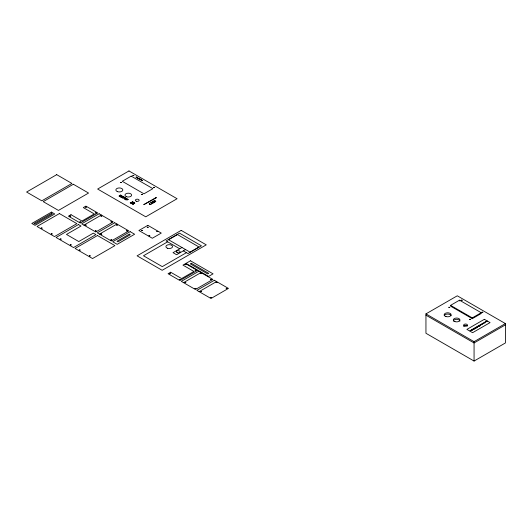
<?xml version="1.0" encoding="UTF-8"?>
<svg xmlns="http://www.w3.org/2000/svg" width="532" height="532" viewBox="0 0 532 532"><rect width="100%" height="100%" fill="white"/><g stroke="black" fill="none" stroke-linecap="round" stroke-linejoin="round"><path stroke-width="0.8" d="M133.645 203.576L134.004 203.523L133.579 203.543M132.741 203.636C131.816 204.421 133.878 203.596 132.714 203.929L132.375 203.423L131.923 203.683L132.242 203.869M139.324 178.998C139.251 178.958 138.001 178.36 139.284 178.606M134.49 203.257C135.002 202.433 133.505 203.603 134.476 203.018L134.423 203.364L134.869 203.104M132.827 203.324L133.1 202.965L132.694 203.058M132.82 203.191L133.2 203.537M130.513 202.672L130.16 202.665L130.586 202.479C130.845 202.692 130.446 202.951 130.852 202.626M133.206 202.227L133.259 202.692L133.904 202.619L133.579 202.872L134.024 202.619L132.581 202.246L132.82 201.921M131.517 202.293L131.856 202.28L131.244 202.406M132.621 202.12L132.887 202.26M140.249 179.218L139.903 179.417L140.302 179.244M140.707 179.483L140.242 179.67L140.94 179.617M83.91 225.129L101.373 215.048M131.617 202.626L132.082 202.433M131.936 202.805L131.444 202.526M133.233 202.16L132.781 202.413L133.206 202.227M132.116 202.911L132.754 202.798L132.288 202.818M133.146 202.626L133.665 202.406M132.049 203.696L132.388 203.497M133.06 203.397L133.406 203.197M133.133 203.437L133.479 203.237M99.484 234.12L116.947 224.038M167.647 241.814L143.474 255.766L162.273 266.625L186.446 252.667M181.971 247.5L173.02 252.667L176.597 254.735L185.555 249.568M183.553 282.652L201.016 272.577M199.128 291.649L216.59 281.568M425.946 313.887L457.281 295.799L505.4 323.582L505.4 342.96L474.065 361.055L425.946 333.271L425.946 313.887L474.065 341.67L505.4 323.582M450.564 305.361L459.515 300.188L481.227 312.723L481.227 313.501L472.276 318.668L450.564 306.133L450.564 305.361L472.276 317.897L481.227 312.723M471.685 330.252L483.555 323.396M474.112 329.235L477.61 327.22M479.006 326.415L480.403 325.611M505.4 324.872L474.065 342.96L425.946 315.183M138.919 178.825L139.218 178.646M484.359 322.419L484.699 322.611M484.472 322.871L484.812 323.064M472.05 329.521L472.389 329.72M472.163 329.973L472.496 330.173M139.65 178.805L138.932 178.912M179.736 248.79L166.084 240.91L179.51 233.156L201.442 245.817L188.015 253.571L183.314 250.858M474.065 341.67L474.065 361.055M472.276 317.897L472.276 318.668M459.515 300.188L459.515 300.966M463.665 326.422A1.902 1.097 0 0 1 465.234 325.345A1.902 1.097 0 0 1 467.349 326.05M453.297 321.089A3.325 1.922 0 0 1 456.609 319.333A3.325 1.922 0 0 1 459.921 321.089M444.227 315.735A3.485 2.008 0 0 1 447.658 314.073A3.485 2.008 0 0 1 451.083 315.735M155.763 201.236L154.905 202.034L153.289 201.096L154.573 200.577L155.763 201.236M153.169 201.881C152.391 202.885 152.205 201.103 153.169 201.881M149.352 203.656C149.691 205.066 152.757 203.31 150.476 204.481C147.597 204.827 150.756 201.954 149.352 203.656M131.776 203.337L132.255 203.357L131.776 203.337M120.491 182.469L121.562 182.509L120.505 182.429M132.8 175.367L133.871 175.407L132.8 175.367M141.306 194.486L142.376 194.532L141.306 194.486M153.622 187.377L154.692 187.424L153.635 187.337M448.802 307.323L449.873 307.363L448.815 307.283M461.111 300.214L462.182 300.254L461.111 300.214M469.616 319.34L470.687 319.38L469.616 319.34M481.926 312.231L483.003 312.271L481.945 312.191M128.119 199.513L127.454 199.926L125.472 199.793L127.161 198.815L128.119 199.513M126.071 198.483C124.328 200.498 124.036 197.299 126.071 198.483M131.224 202.845L130.772 202.938L131.224 202.845M134.277 202.838L133.738 202.938L134.277 202.838M139.976 179.078L139.437 179.178L139.976 179.078M136.026 177.129L136.697 177.116L136.026 177.129M136.451 177.382L137.296 177.449L136.451 177.382M142.696 180.521L142.031 180.667L142.696 180.521M140.481 179.351L139.783 179.404L140.475 179.384M41.17 228.035L42.108 228.108L41.17 228.035M51.245 233.854L52.176 233.927L51.245 233.854M60.196 239.021L61.127 239.094L60.196 239.021M69.765 216.118L70.696 216.185L69.765 216.118M70.271 244.84L71.202 244.906L70.271 244.84M79.833 221.93L80.771 222.004L79.833 221.93M85.433 207.074L86.364 207.141L85.433 207.074M79.221 250.007L80.152 250.073L79.221 250.007M85.246 225.056L86.177 225.129L85.246 225.056M95.501 212.886L96.432 212.96L95.501 212.886M89.29 255.819L90.227 255.892L89.29 255.819M95.314 230.868L96.245 230.941L95.361 230.802M100.914 216.012L101.845 216.078L100.914 216.012M100.821 234.047L101.752 234.12L100.821 234.047M110.982 221.824L111.913 221.897L110.982 221.824M110.889 239.859L111.826 239.932L110.889 239.859M116.488 225.003L117.419 225.069L116.488 225.003M126.556 230.815L127.487 230.888L126.556 230.815M141.625 230.429L142.616 230.509L141.625 230.429M147.218 227.204L148.215 227.277L147.218 227.204M148.92 235.862L149.918 235.935L148.973 235.789M156.754 231.334L157.751 231.413L156.754 231.334M169.409 273.648L170.34 273.714L169.409 273.648M179.477 279.46L180.415 279.533L179.477 279.46M185.076 264.603L186.007 264.67L185.076 264.603M184.89 282.585L185.821 282.652L184.89 282.585M195.144 270.416L196.082 270.489L195.144 270.416M194.958 288.397L195.896 288.47L194.958 288.397M200.557 273.541L201.488 273.608L200.557 273.541M200.464 291.576L201.395 291.649L200.464 291.576M210.625 279.353L211.556 279.426L210.625 279.353M210.532 297.388L211.47 297.461L210.532 297.388M216.132 282.532L217.063 282.598L216.132 282.532M226.2 288.344L227.137 288.417L226.2 288.344M122.034 197.126L120.578 196.9C121.968 198.276 122.34 196.92 122.34 196.281C124.86 197.159 120.505 195.091 122.034 197.126M137.615 177.974C137.09 178.346 138.2 177.269 137.608 177.987M132.348 201.987C131.823 202.32 132.973 201.335 132.342 202M133.166 204.222C132.601 204.574 133.805 203.537 133.166 204.241M155.457 201.335C153.662 202.592 153.841 199.586 155.457 201.335M124.076 198.602C125.845 201.109 127.288 196.301 124.076 198.602M130.699 202.878L131.311 202.838L130.699 202.878M131.557 202.951L131.437 203.257C132.362 202.645 131.012 203.876 131.424 203.018L131.038 203.177L131.557 202.951M127.753 199.507L126.569 199.46L127.228 199.081L127.753 199.507M153.469 201.894L154.699 202.147L152.997 202.36L153.416 202.892L151.806 201.954L152.85 201.468L153.469 201.894M142.616 180.521L142.111 180.667L142.616 180.521M138.712 178.267L138.021 178.386L138.712 178.267M56.705 174.656L26.6 192.039L41.822 200.823L71.92 183.447L56.705 174.656M73.336 184.258L43.232 201.641L58.454 210.426L88.558 193.05L73.336 184.258M51.511 212.102L31.814 223.473L35.059 225.349L54.756 213.977L51.511 212.102M51.511 213.398L34.048 223.473L35.059 224.058L52.515 213.977L51.511 213.398M128.97 170.945L97.635 189.04L145.755 216.817L177.09 198.729L128.97 170.945M59.424 213.571L37.041 226.492L54.497 236.574L76.881 223.653L59.424 213.571M131.211 176.119L122.254 181.286L143.966 193.821L152.917 188.647L131.211 176.119M71.002 214.702L68.429 216.185L80.292 223.034L97.748 212.96L85.891 206.11L83.311 207.593L94.284 213.924L81.975 221.033L71.002 214.702M137.482 177.562L137.037 177.814L137.482 177.562M141.146 180.129L141.492 180.328L141.146 180.129M141.559 179.896L141.286 180.208L141.559 179.896M120.658 195.064L118.969 196.035L120.165 196.727L119.421 196.075L120.013 195.729L120.957 196.049L120.205 195.616L120.717 195.324L121.795 195.716L120.658 195.064M123.65 196.787L124.102 197.279L122.613 198.137L124.362 197.425L125.206 197.691L123.65 196.787M78.45 224.557L56.066 237.478L73.522 247.56L95.906 234.632L93.333 233.149L78.783 241.548L66.473 234.439L81.024 226.04L78.45 224.557M99.132 213.758L81.675 223.832L95.773 231.972L113.23 221.897L99.132 213.758M131.929 203.171L131.477 203.43L131.929 203.171M133.339 203.104L133.645 203.277L133.339 203.104M156.049 197.565L143.74 204.674L156.388 197.758L156.049 197.565M114.706 222.748L97.25 232.823L111.348 240.969L128.804 230.888L114.706 222.748M150.915 202.466L151.647 203.909L151.613 203.463L153.169 203.031L150.915 202.466M152.092 202.971L151.5 203.317L151.022 202.699L152.092 202.971M97.469 235.536L75.092 248.464L92.548 258.539L114.932 245.618L97.469 235.536M130.147 231.659L112.691 241.741L117.166 244.328L134.623 234.246L130.147 231.659M129.309 234.153L117 241.255L118.004 241.841L130.32 234.732L129.309 234.153M147.843 225.342L138.892 230.509L152.318 238.263L161.269 233.089L147.843 225.342M181.186 230.376L137.096 255.832L162.167 270.303L206.256 244.846L181.186 230.376M177.495 234.579L168.544 239.746L190.03 252.148L198.981 246.981L177.495 234.579M170.646 272.231L168.072 273.714L179.936 280.563L197.392 270.489L185.535 263.639L182.961 265.122L193.927 271.453L181.618 278.562L170.646 272.231M190.456 260.793L185.981 263.38L208.584 276.434L213.059 273.847L190.456 260.793M191.294 263.28L190.29 263.865L207.746 273.94L208.75 273.362L191.294 263.28M198.775 271.287L181.319 281.362L195.417 289.501L212.873 279.426L198.775 271.287M214.349 280.278L196.893 290.352L210.991 298.499L228.447 288.417L214.349 280.278M484.359 319.313L466.903 329.394L469.59 330.944L487.046 320.869L484.359 319.313M487.385 321.062L469.922 331.137L472.609 332.686L490.065 322.611L487.385 321.062M126.39 196.68A3.325 1.922 0 0 0 131.61 195.277A3.325 1.922 0 0 0 126.895 193.369A3.325 1.922 0 0 0 126.39 196.68M117.605 191.686A3.485 2.008 0 0 0 122.826 189.944A3.485 2.008 0 0 0 117.605 188.202A3.485 2.008 0 0 0 117.605 191.686M136.305 201.229A1.902 1.097 0 0 0 139.151 200.278A1.902 1.097 0 0 0 136.305 199.327A1.902 1.097 0 0 0 136.305 201.229M177.216 252.713A1.902 1.097 0 0 0 180.069 251.762A1.902 1.097 0 0 0 177.216 250.811A1.902 1.097 0 0 0 177.216 252.713M167.553 248.258A3.325 1.922 0 0 0 172.541 246.595A3.325 1.922 0 0 0 167.553 244.933A3.325 1.922 0 0 0 167.553 248.258M464.469 326.03A1.902 1.097 0 0 0 467.455 325.225A1.902 1.097 0 0 0 464.755 324.134A1.902 1.097 0 0 0 464.469 326.03M454.946 321.621A3.325 1.922 0 0 0 459.934 319.958A3.325 1.922 0 0 0 454.946 318.302A3.325 1.922 0 0 0 454.946 321.621M445.916 316.533A3.485 2.008 0 0 0 451.136 314.791A3.485 2.008 0 0 0 445.916 313.049A3.485 2.008 0 0 0 445.916 316.533"/></g></svg>
